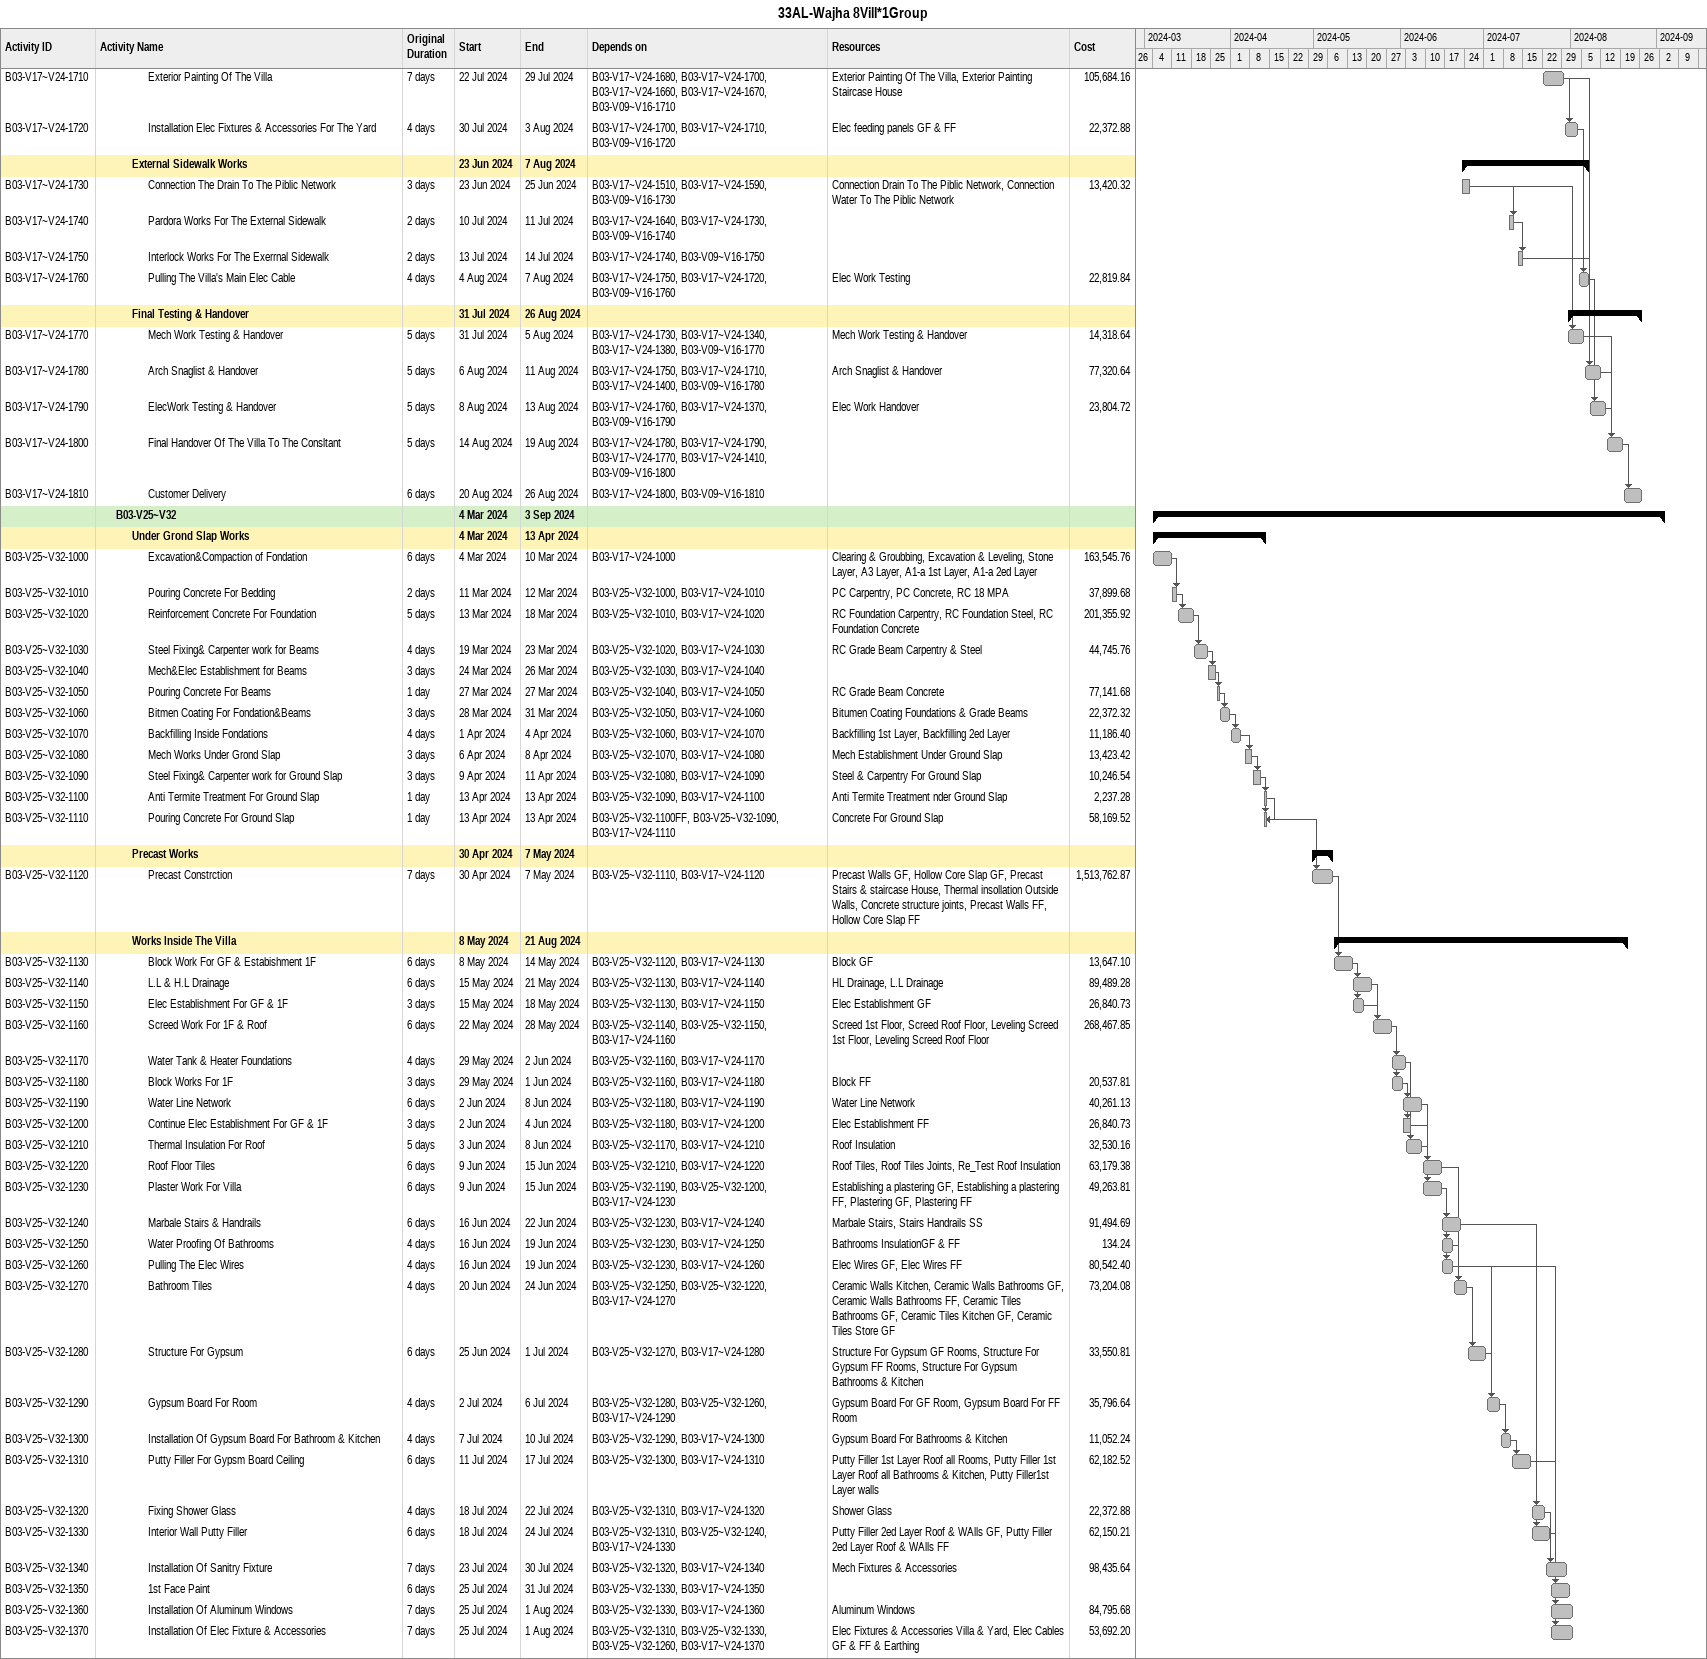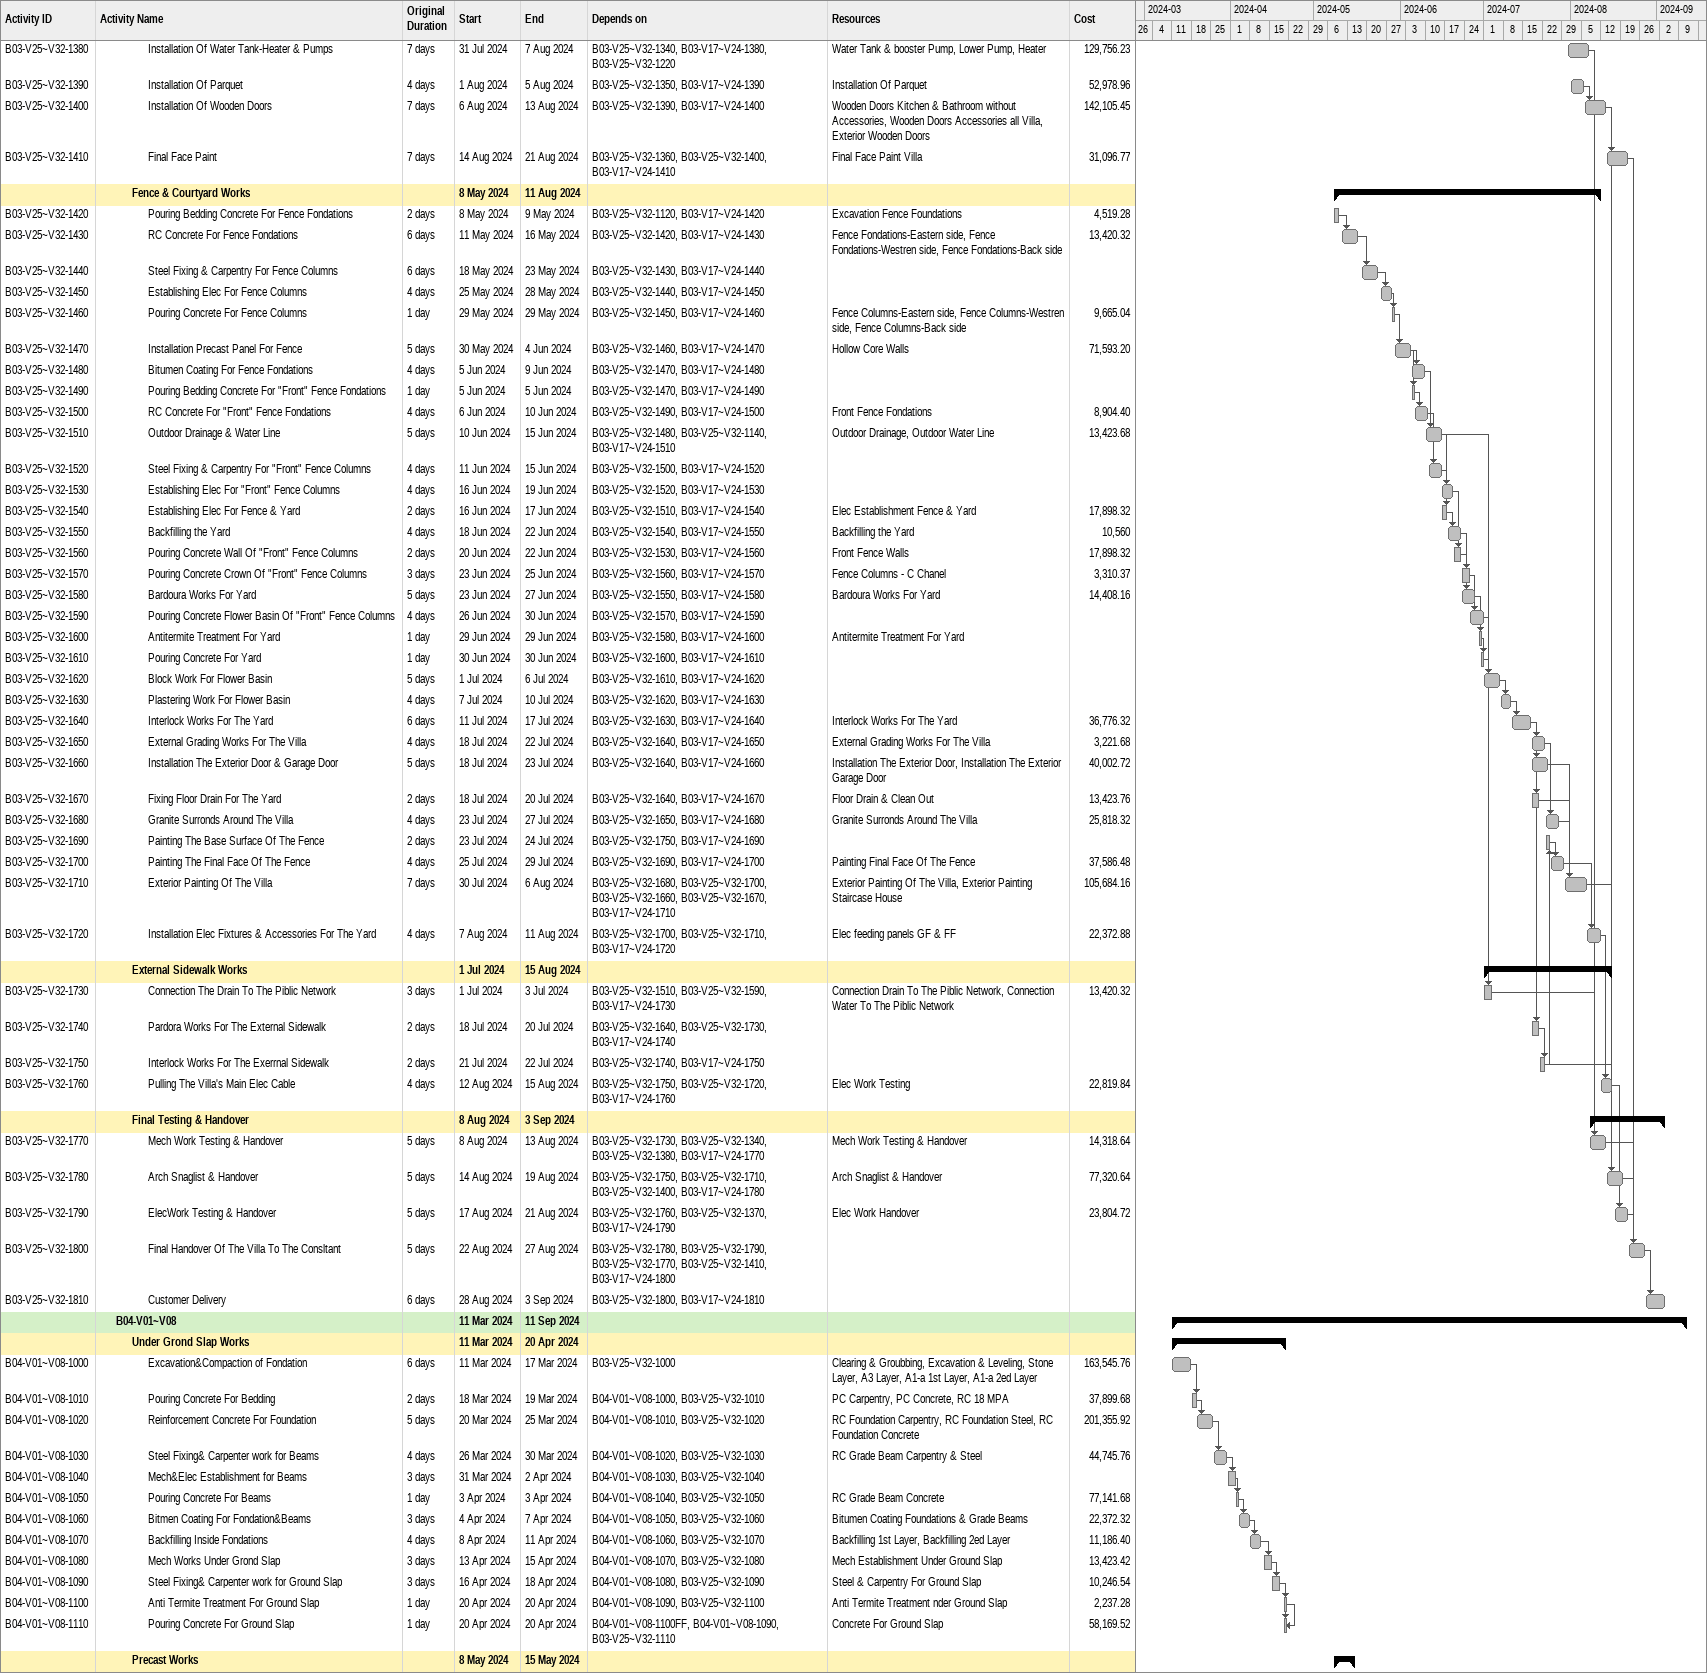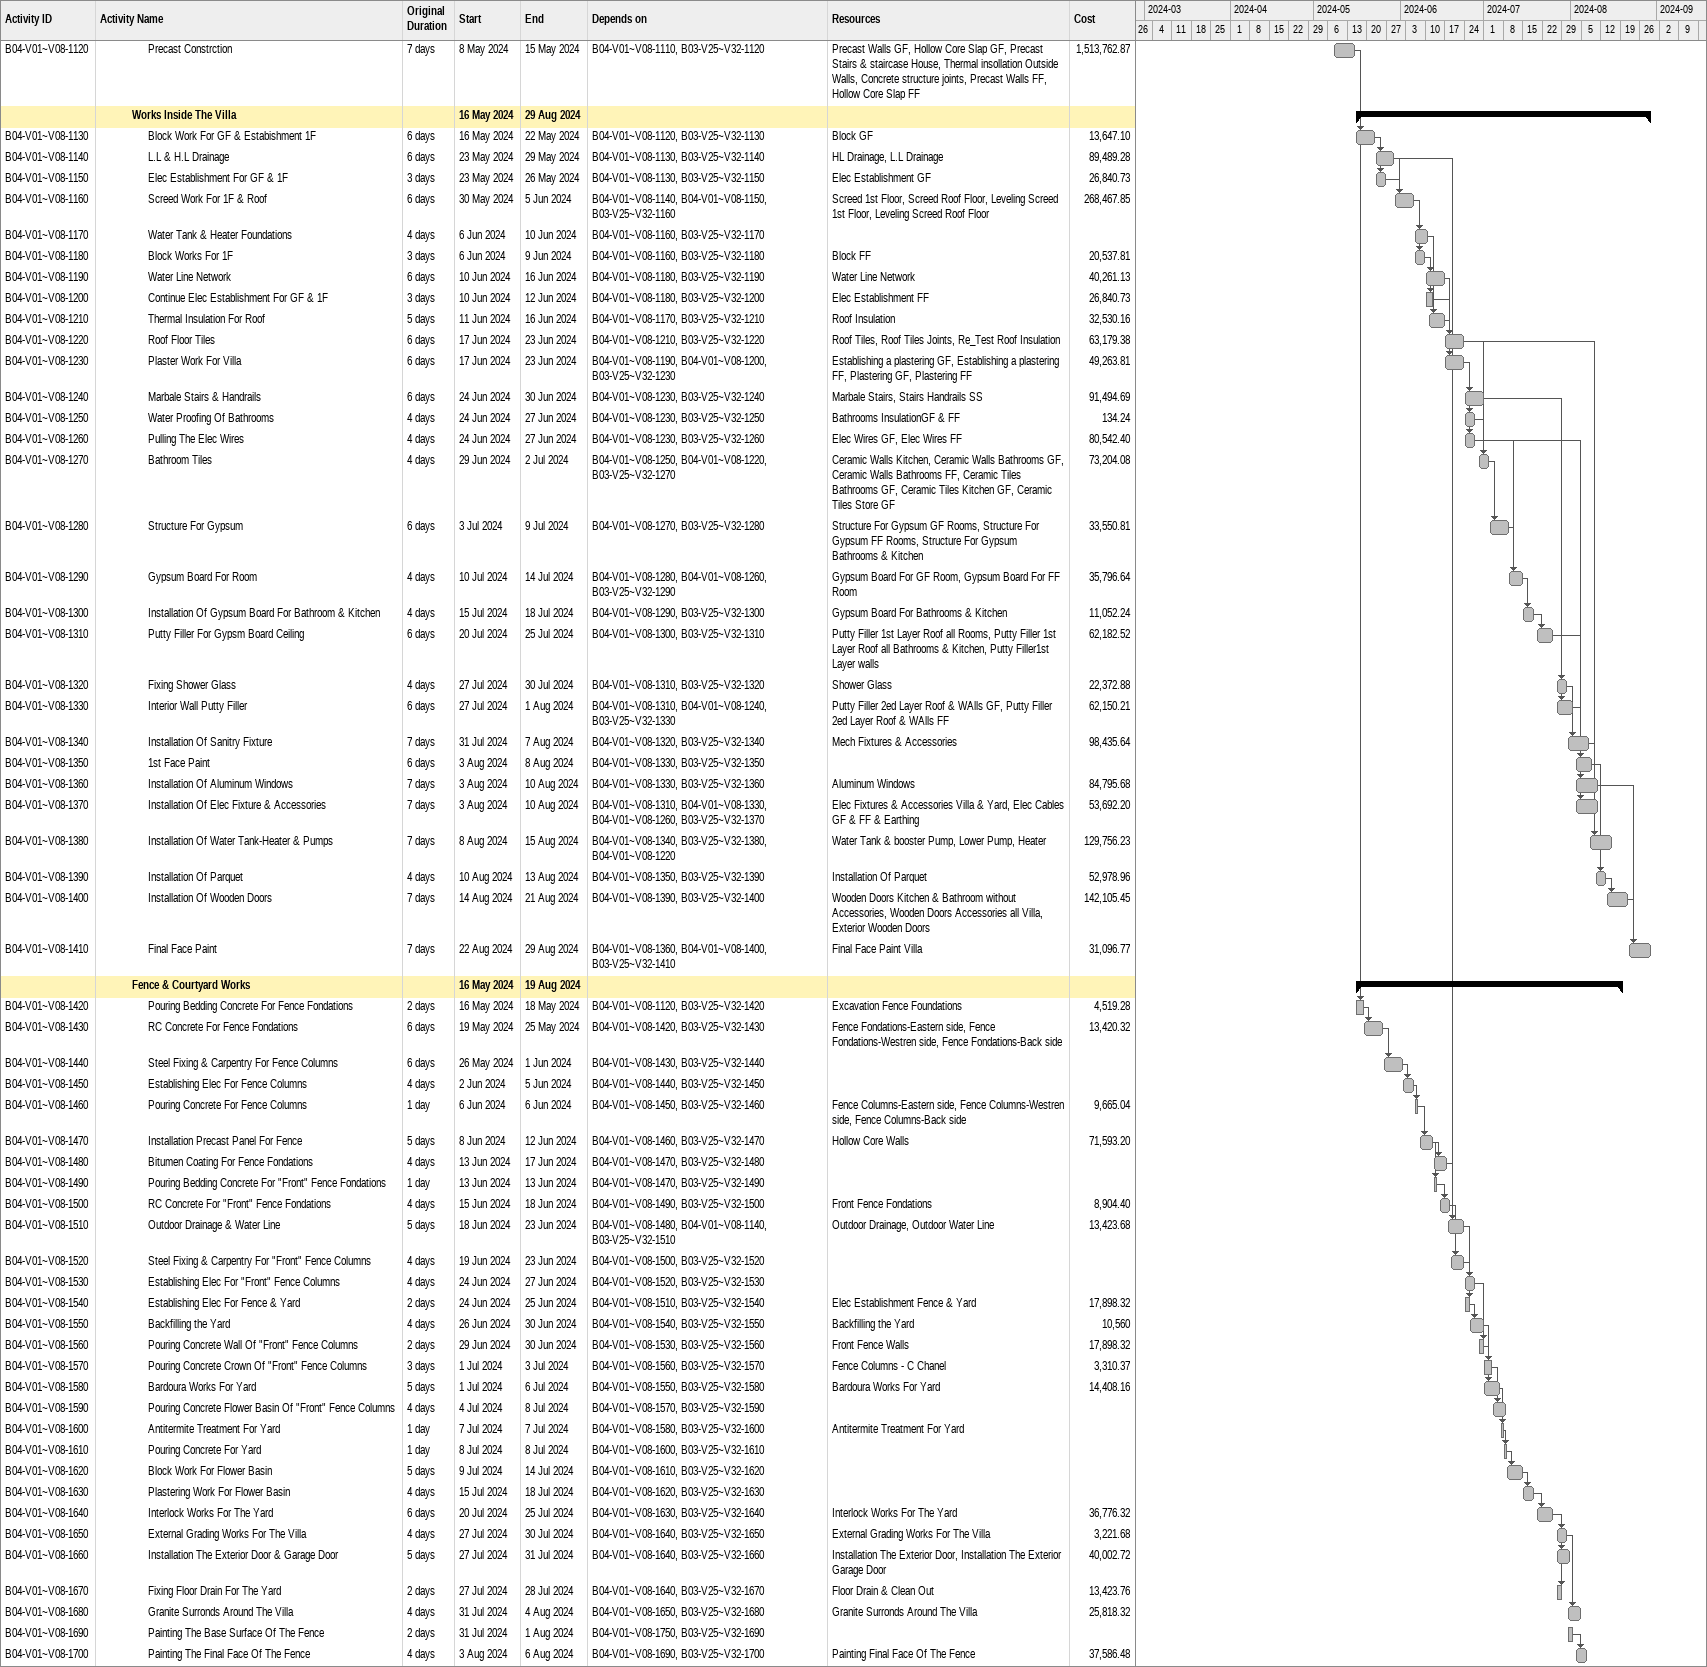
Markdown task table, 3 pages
33AL-Wajha 8Vill*1Group

| ID | Level | Task | Original duration | Start | Finish | Predecessors | Resources | Cost |
|---|---|---|---|---|---|---|---|---|
| B03-V17~V24-1710 | 4 | Exterior Painting Of The Villa | 7d | 2024-07-22 | 2024-07-29 | B03-V17~V24-1680, B03-V17~V24-1700, B03-V17~V24-1660, B03-V17~V24-1670, B03-V09~V16-1710 | Exterior Painting Of The Villa, Exterior Painting Staircase House | 105684.16 |
| B03-V17~V24-1720 | 4 | Installation Elec Fixtures & Accessories For The Yard | 4d | 2024-07-30 | 2024-08-03 | B03-V17~V24-1700, B03-V17~V24-1710, B03-V09~V16-1720 | Elec feeding panels GF & FF | 22372.88 |
|  | 3 | **External Sidewalk Works** |  | 2024-06-23 | 2024-08-07 |  |  |  |
| B03-V17~V24-1730 | 4 | Connection The Drain To The Piblic Network | 3d | 2024-06-23 | 2024-06-25 | B03-V17~V24-1510, B03-V17~V24-1590, B03-V09~V16-1730 | Connection Drain To The Piblic Network, Connection Water To The Piblic Network | 13420.32 |
| B03-V17~V24-1740 | 4 | Pardora Works For The External Sidewalk | 2d | 2024-07-10 | 2024-07-11 | B03-V17~V24-1640, B03-V17~V24-1730, B03-V09~V16-1740 |  |  |
| B03-V17~V24-1750 | 4 | Interlock Works For The Exerrnal Sidewalk | 2d | 2024-07-13 | 2024-07-14 | B03-V17~V24-1740, B03-V09~V16-1750 |  |  |
| B03-V17~V24-1760 | 4 | Pulling The Villa's Main Elec Cable | 4d | 2024-08-04 | 2024-08-07 | B03-V17~V24-1750, B03-V17~V24-1720, B03-V09~V16-1760 | Elec Work Testing | 22819.84 |
|  | 3 | **Final Testing & Handover** |  | 2024-07-31 | 2024-08-26 |  |  |  |
| B03-V17~V24-1770 | 4 | Mech Work Testing & Handover | 5d | 2024-07-31 | 2024-08-05 | B03-V17~V24-1730, B03-V17~V24-1340, B03-V17~V24-1380, B03-V09~V16-1770 | Mech Work Testing & Handover | 14318.64 |
| B03-V17~V24-1780 | 4 | Arch Snaglist & Handover | 5d | 2024-08-06 | 2024-08-11 | B03-V17~V24-1750, B03-V17~V24-1710, B03-V17~V24-1400, B03-V09~V16-1780 | Arch Snaglist & Handover | 77320.64 |
| B03-V17~V24-1790 | 4 | ElecWork Testing & Handover | 5d | 2024-08-08 | 2024-08-13 | B03-V17~V24-1760, B03-V17~V24-1370, B03-V09~V16-1790 | Elec Work Handover | 23804.72 |
| B03-V17~V24-1800 | 4 | Final Handover Of The Villa To The Consltant | 5d | 2024-08-14 | 2024-08-19 | B03-V17~V24-1780, B03-V17~V24-1790, B03-V17~V24-1770, B03-V17~V24-1410, B03-V09~V16-1800 |  |  |
| B03-V17~V24-1810 | 4 | Customer Delivery | 6d | 2024-08-20 | 2024-08-26 | B03-V17~V24-1800, B03-V09~V16-1810 |  |  |
|  | 2 | **B03-V25~V32** |  | 2024-03-04 | 2024-09-03 |  |  |  |
|  | 3 | **Under Grond Slap Works** |  | 2024-03-04 | 2024-04-13 |  |  |  |
| B03-V25~V32-1000 | 4 | Excavation&Compaction of Fondation | 6d | 2024-03-04 | 2024-03-10 | B03-V17~V24-1000 | Clearing & Groubbing, Excavation & Leveling, Stone Layer, A3 Layer, A1-a 1st Layer, A1-a 2ed Layer | 163545.76 |
| B03-V25~V32-1010 | 4 | Pouring Concrete For Bedding | 2d | 2024-03-11 | 2024-03-12 | B03-V25~V32-1000, B03-V17~V24-1010 | PC Carpentry, PC Concrete, RC 18 MPA | 37899.68 |
| B03-V25~V32-1020 | 4 | Reinforcement Concrete For Foundation | 5d | 2024-03-13 | 2024-03-18 | B03-V25~V32-1010, B03-V17~V24-1020 | RC Foundation Carpentry, RC Foundation Steel, RC Foundation Concrete | 201355.92 |
| B03-V25~V32-1030 | 4 | Steel Fixing& Carpenter work for Beams | 4d | 2024-03-19 | 2024-03-23 | B03-V25~V32-1020, B03-V17~V24-1030 | RC Grade Beam Carpentry & Steel | 44745.76 |
| B03-V25~V32-1040 | 4 | Mech&Elec Establishment for Beams | 3d | 2024-03-24 | 2024-03-26 | B03-V25~V32-1030, B03-V17~V24-1040 |  |  |
| B03-V25~V32-1050 | 4 | Pouring Concrete For Beams | 1d | 2024-03-27 | 2024-03-27 | B03-V25~V32-1040, B03-V17~V24-1050 | RC Grade Beam Concrete | 77141.68 |
| B03-V25~V32-1060 | 4 | Bitmen Coating For Fondation&Beams | 3d | 2024-03-28 | 2024-03-31 | B03-V25~V32-1050, B03-V17~V24-1060 | Bitumen Coating Foundations & Grade Beams | 22372.32 |
| B03-V25~V32-1070 | 4 | Backfilling Inside Fondations | 4d | 2024-04-01 | 2024-04-04 | B03-V25~V32-1060, B03-V17~V24-1070 | Backfilling 1st Layer, Backfilling 2ed Layer | 11186.40 |
| B03-V25~V32-1080 | 4 | Mech Works Under Grond Slap | 3d | 2024-04-06 | 2024-04-08 | B03-V25~V32-1070, B03-V17~V24-1080 | Mech Establishment Under Ground Slap | 13423.42 |
| B03-V25~V32-1090 | 4 | Steel Fixing& Carpenter work for Ground Slap | 3d | 2024-04-09 | 2024-04-11 | B03-V25~V32-1080, B03-V17~V24-1090 | Steel & Carpentry For Ground Slap | 10246.54 |
| B03-V25~V32-1100 | 4 | Anti Termite Treatment For Ground Slap | 1d | 2024-04-13 | 2024-04-13 | B03-V25~V32-1090, B03-V17~V24-1100 | Anti Termite Treatment nder Ground Slap | 2237.28 |
| B03-V25~V32-1110 | 4 | Pouring Concrete For Ground Slap | 1d | 2024-04-13 | 2024-04-13 | B03-V25~V32-1100FF, B03-V25~V32-1090, B03-V17~V24-1110 | Concrete For Ground Slap | 58169.52 |
|  | 3 | **Precast Works** |  | 2024-04-30 | 2024-05-07 |  |  |  |
| B03-V25~V32-1120 | 4 | Precast Constrction | 7d | 2024-04-30 | 2024-05-07 | B03-V25~V32-1110, B03-V17~V24-1120 | Precast Walls GF, Hollow Core Slap GF, Precast Stairs & staircase House, Thermal insollation Outside Walls, Concrete structure joints, Precast Walls FF, Hollow Core Slap FF | 1513762.87 |
|  | 3 | **Works Inside The Villa** |  | 2024-05-08 | 2024-08-21 |  |  |  |
| B03-V25~V32-1130 | 4 | Block Work For GF & Estabishment 1F | 6d | 2024-05-08 | 2024-05-14 | B03-V25~V32-1120, B03-V17~V24-1130 | Block GF | 13647.10 |
| B03-V25~V32-1140 | 4 | L.L & H.L Drainage | 6d | 2024-05-15 | 2024-05-21 | B03-V25~V32-1130, B03-V17~V24-1140 | HL Drainage, L.L Drainage | 89489.28 |
| B03-V25~V32-1150 | 4 | Elec Establishment For GF & 1F | 3d | 2024-05-15 | 2024-05-18 | B03-V25~V32-1130, B03-V17~V24-1150 | Elec Establishment GF | 26840.73 |
| B03-V25~V32-1160 | 4 | Screed Work For 1F & Roof | 6d | 2024-05-22 | 2024-05-28 | B03-V25~V32-1140, B03-V25~V32-1150, B03-V17~V24-1160 | Screed 1st Floor, Screed Roof Floor, Leveling Screed 1st Floor, Leveling Screed Roof Floor | 268467.85 |
| B03-V25~V32-1170 | 4 | Water Tank & Heater Foundations | 4d | 2024-05-29 | 2024-06-02 | B03-V25~V32-1160, B03-V17~V24-1170 |  |  |
| B03-V25~V32-1180 | 4 | Block Works For 1F | 3d | 2024-05-29 | 2024-06-01 | B03-V25~V32-1160, B03-V17~V24-1180 | Block FF | 20537.81 |
| B03-V25~V32-1190 | 4 | Water Line Network | 6d | 2024-06-02 | 2024-06-08 | B03-V25~V32-1180, B03-V17~V24-1190 | Water Line Network | 40261.13 |
| B03-V25~V32-1200 | 4 | Continue Elec Establishment For GF & 1F | 3d | 2024-06-02 | 2024-06-04 | B03-V25~V32-1180, B03-V17~V24-1200 | Elec Establishment FF | 26840.73 |
| B03-V25~V32-1210 | 4 | Thermal Insulation For Roof | 5d | 2024-06-03 | 2024-06-08 | B03-V25~V32-1170, B03-V17~V24-1210 | Roof Insulation | 32530.16 |
| B03-V25~V32-1220 | 4 | Roof Floor Tiles | 6d | 2024-06-09 | 2024-06-15 | B03-V25~V32-1210, B03-V17~V24-1220 | Roof Tiles, Roof Tiles Joints, Re_Test Roof Insulation | 63179.38 |
| B03-V25~V32-1230 | 4 | Plaster Work For Villa | 6d | 2024-06-09 | 2024-06-15 | B03-V25~V32-1190, B03-V25~V32-1200, B03-V17~V24-1230 | Establishing a plastering GF, Establishing a plastering FF, Plastering GF, Plastering FF | 49263.81 |
| B03-V25~V32-1240 | 4 | Marbale Stairs & Handrails | 6d | 2024-06-16 | 2024-06-22 | B03-V25~V32-1230, B03-V17~V24-1240 | Marbale Stairs, Stairs Handrails SS | 91494.69 |
| B03-V25~V32-1250 | 4 | Water Proofing Of Bathrooms | 4d | 2024-06-16 | 2024-06-19 | B03-V25~V32-1230, B03-V17~V24-1250 | Bathrooms InsulationGF & FF | 134.24 |
| B03-V25~V32-1260 | 4 | Pulling The Elec Wires | 4d | 2024-06-16 | 2024-06-19 | B03-V25~V32-1230, B03-V17~V24-1260 | Elec Wires GF, Elec Wires FF | 80542.40 |
| B03-V25~V32-1270 | 4 | Bathroom Tiles | 4d | 2024-06-20 | 2024-06-24 | B03-V25~V32-1250, B03-V25~V32-1220, B03-V17~V24-1270 | Ceramic Walls Kitchen, Ceramic Walls Bathrooms GF, Ceramic Walls Bathrooms FF, Ceramic Tiles Bathrooms GF, Ceramic Tiles Kitchen GF, Ceramic Tiles Store GF | 73204.08 |
| B03-V25~V32-1280 | 4 | Structure For Gypsum | 6d | 2024-06-25 | 2024-07-01 | B03-V25~V32-1270, B03-V17~V24-1280 | Structure For Gypsum GF Rooms, Structure For Gypsum FF Rooms, Structure For Gypsum Bathrooms & Kitchen | 33550.81 |
| B03-V25~V32-1290 | 4 | Gypsum Board For Room | 4d | 2024-07-02 | 2024-07-06 | B03-V25~V32-1280, B03-V25~V32-1260, B03-V17~V24-1290 | Gypsum Board For GF Room, Gypsum Board For FF Room | 35796.64 |
| B03-V25~V32-1300 | 4 | Installation Of Gypsum Board For Bathroom & Kitchen | 4d | 2024-07-07 | 2024-07-10 | B03-V25~V32-1290, B03-V17~V24-1300 | Gypsum Board For Bathrooms & Kitchen | 11052.24 |
| B03-V25~V32-1310 | 4 | Putty Filler For Gypsm Board Ceiling | 6d | 2024-07-11 | 2024-07-17 | B03-V25~V32-1300, B03-V17~V24-1310 | Putty Filler 1st Layer Roof all Rooms, Putty Filler 1st Layer Roof all Bathrooms & Kitchen, Putty Filler1st Layer walls | 62182.52 |
| B03-V25~V32-1320 | 4 | Fixing Shower Glass | 4d | 2024-07-18 | 2024-07-22 | B03-V25~V32-1310, B03-V17~V24-1320 | Shower Glass | 22372.88 |
| B03-V25~V32-1330 | 4 | Interior Wall Putty Filler | 6d | 2024-07-18 | 2024-07-24 | B03-V25~V32-1310, B03-V25~V32-1240, B03-V17~V24-1330 | Putty Filler 2ed Layer Roof & WAlls GF, Putty Filler 2ed Layer Roof & WAlls FF | 62150.21 |
| B03-V25~V32-1340 | 4 | Installation Of Sanitry Fixture | 7d | 2024-07-23 | 2024-07-30 | B03-V25~V32-1320, B03-V17~V24-1340 | Mech Fixtures & Accessories | 98435.64 |
| B03-V25~V32-1350 | 4 | 1st Face Paint | 6d | 2024-07-25 | 2024-07-31 | B03-V25~V32-1330, B03-V17~V24-1350 |  |  |
| B03-V25~V32-1360 | 4 | Installation Of Aluminum Windows | 7d | 2024-07-25 | 2024-08-01 | B03-V25~V32-1330, B03-V17~V24-1360 | Aluminum Windows | 84795.68 |
| B03-V25~V32-1370 | 4 | Installation Of Elec Fixture & Accessories | 7d | 2024-07-25 | 2024-08-01 | B03-V25~V32-1310, B03-V25~V32-1330, B03-V25~V32-1260, B03-V17~V24-1370 | Elec Fixtures & Accessories Villa & Yard, Elec Cables GF & FF & Earthing | 53692.20 |
| B03-V25~V32-1380 | 4 | Installation Of Water Tank-Heater & Pumps | 7d | 2024-07-31 | 2024-08-07 | B03-V25~V32-1340, B03-V17~V24-1380, B03-V25~V32-1220 | Water Tank & booster Pump, Lower Pump, Heater | 129756.23 |
| B03-V25~V32-1390 | 4 | Installation Of Parquet | 4d | 2024-08-01 | 2024-08-05 | B03-V25~V32-1350, B03-V17~V24-1390 | Installation Of Parquet | 52978.96 |
| B03-V25~V32-1400 | 4 | Installation Of Wooden Doors | 7d | 2024-08-06 | 2024-08-13 | B03-V25~V32-1390, B03-V17~V24-1400 | Wooden Doors Kitchen & Bathroom without Accessories, Wooden Doors Accessories all Villa, Exterior Wooden Doors | 142105.45 |
| B03-V25~V32-1410 | 4 | Final Face Paint | 7d | 2024-08-14 | 2024-08-21 | B03-V25~V32-1360, B03-V25~V32-1400, B03-V17~V24-1410 | Final Face Paint Villa | 31096.77 |
|  | 3 | **Fence & Courtyard Works** |  | 2024-05-08 | 2024-08-11 |  |  |  |
| B03-V25~V32-1420 | 4 | Pouring Bedding Concrete For Fence Fondations | 2d | 2024-05-08 | 2024-05-09 | B03-V25~V32-1120, B03-V17~V24-1420 | Excavation Fence Foundations | 4519.28 |
| B03-V25~V32-1430 | 4 | RC Concrete For Fence Fondations | 6d | 2024-05-11 | 2024-05-16 | B03-V25~V32-1420, B03-V17~V24-1430 | Fence Fondations-Eastern side, Fence Fondations-Westren side, Fence Fondations-Back side | 13420.32 |
| B03-V25~V32-1440 | 4 | Steel Fixing & Carpentry For Fence Columns | 6d | 2024-05-18 | 2024-05-23 | B03-V25~V32-1430, B03-V17~V24-1440 |  |  |
| B03-V25~V32-1450 | 4 | Establishing Elec For Fence Columns | 4d | 2024-05-25 | 2024-05-28 | B03-V25~V32-1440, B03-V17~V24-1450 |  |  |
| B03-V25~V32-1460 | 4 | Pouring Concrete For Fence Columns | 1d | 2024-05-29 | 2024-05-29 | B03-V25~V32-1450, B03-V17~V24-1460 | Fence Columns-Eastern side, Fence Columns-Westren side, Fence Columns-Back side | 9665.04 |
| B03-V25~V32-1470 | 4 | Installation Precast Panel For Fence | 5d | 2024-05-30 | 2024-06-04 | B03-V25~V32-1460, B03-V17~V24-1470 | Hollow Core Walls | 71593.20 |
| B03-V25~V32-1480 | 4 | Bitumen Coating For Fence Fondations | 4d | 2024-06-05 | 2024-06-09 | B03-V25~V32-1470, B03-V17~V24-1480 |  |  |
| B03-V25~V32-1490 | 4 | Pouring Bedding Concrete For "Front" Fence Fondations | 1d | 2024-06-05 | 2024-06-05 | B03-V25~V32-1470, B03-V17~V24-1490 |  |  |
| B03-V25~V32-1500 | 4 | RC Concrete For "Front" Fence Fondations | 4d | 2024-06-06 | 2024-06-10 | B03-V25~V32-1490, B03-V17~V24-1500 | Front Fence Fondations | 8904.40 |
| B03-V25~V32-1510 | 4 | Outdoor Drainage & Water Line | 5d | 2024-06-10 | 2024-06-15 | B03-V25~V32-1480, B03-V25~V32-1140, B03-V17~V24-1510 | Outdoor Drainage, Outdoor Water Line | 13423.68 |
| B03-V25~V32-1520 | 4 | Steel Fixing & Carpentry For "Front" Fence Columns | 4d | 2024-06-11 | 2024-06-15 | B03-V25~V32-1500, B03-V17~V24-1520 |  |  |
| B03-V25~V32-1530 | 4 | Establishing Elec For "Front" Fence Columns | 4d | 2024-06-16 | 2024-06-19 | B03-V25~V32-1520, B03-V17~V24-1530 |  |  |
| B03-V25~V32-1540 | 4 | Establishing Elec For Fence & Yard | 2d | 2024-06-16 | 2024-06-17 | B03-V25~V32-1510, B03-V17~V24-1540 | Elec Establishment Fence & Yard | 17898.32 |
| B03-V25~V32-1550 | 4 | Backfilling the Yard | 4d | 2024-06-18 | 2024-06-22 | B03-V25~V32-1540, B03-V17~V24-1550 | Backfilling the Yard | 10560 |
| B03-V25~V32-1560 | 4 | Pouring Concrete Wall Of "Front" Fence Columns | 2d | 2024-06-20 | 2024-06-22 | B03-V25~V32-1530, B03-V17~V24-1560 | Front Fence Walls | 17898.32 |
| B03-V25~V32-1570 | 4 | Pouring Concrete Crown Of "Front" Fence Columns | 3d | 2024-06-23 | 2024-06-25 | B03-V25~V32-1560, B03-V17~V24-1570 | Fence Columns - C Chanel | 3310.37 |
| B03-V25~V32-1580 | 4 | Bardoura Works For Yard | 5d | 2024-06-23 | 2024-06-27 | B03-V25~V32-1550, B03-V17~V24-1580 | Bardoura Works For Yard | 14408.16 |
| B03-V25~V32-1590 | 4 | Pouring Concrete Flower Basin Of "Front" Fence Columns | 4d | 2024-06-26 | 2024-06-30 | B03-V25~V32-1570, B03-V17~V24-1590 |  |  |
| B03-V25~V32-1600 | 4 | Antitermite Treatment For Yard | 1d | 2024-06-29 | 2024-06-29 | B03-V25~V32-1580, B03-V17~V24-1600 | Antitermite Treatment For Yard |  |
| B03-V25~V32-1610 | 4 | Pouring Concrete For Yard | 1d | 2024-06-30 | 2024-06-30 | B03-V25~V32-1600, B03-V17~V24-1610 |  |  |
| B03-V25~V32-1620 | 4 | Block Work For Flower Basin | 5d | 2024-07-01 | 2024-07-06 | B03-V25~V32-1610, B03-V17~V24-1620 |  |  |
| B03-V25~V32-1630 | 4 | Plastering Work For Flower Basin | 4d | 2024-07-07 | 2024-07-10 | B03-V25~V32-1620, B03-V17~V24-1630 |  |  |
| B03-V25~V32-1640 | 4 | Interlock Works For The Yard | 6d | 2024-07-11 | 2024-07-17 | B03-V25~V32-1630, B03-V17~V24-1640 | Interlock Works For The Yard | 36776.32 |
| B03-V25~V32-1650 | 4 | External Grading Works For The Villa | 4d | 2024-07-18 | 2024-07-22 | B03-V25~V32-1640, B03-V17~V24-1650 | External Grading Works For The Villa | 3221.68 |
| B03-V25~V32-1660 | 4 | Installation The Exterior Door & Garage Door | 5d | 2024-07-18 | 2024-07-23 | B03-V25~V32-1640, B03-V17~V24-1660 | Installation The Exterior Door, Installation The Exterior Garage Door | 40002.72 |
| B03-V25~V32-1670 | 4 | Fixing Floor Drain For The Yard | 2d | 2024-07-18 | 2024-07-20 | B03-V25~V32-1640, B03-V17~V24-1670 | Floor Drain & Clean Out | 13423.76 |
| B03-V25~V32-1680 | 4 | Granite Surronds Around The Villa | 4d | 2024-07-23 | 2024-07-27 | B03-V25~V32-1650, B03-V17~V24-1680 | Granite Surronds Around The Villa | 25818.32 |
| B03-V25~V32-1690 | 4 | Painting The Base Surface Of The Fence | 2d | 2024-07-23 | 2024-07-24 | B03-V25~V32-1750, B03-V17~V24-1690 |  |  |
| B03-V25~V32-1700 | 4 | Painting The Final Face Of The Fence | 4d | 2024-07-25 | 2024-07-29 | B03-V25~V32-1690, B03-V17~V24-1700 | Painting Final Face Of The Fence | 37586.48 |
| B03-V25~V32-1710 | 4 | Exterior Painting Of The Villa | 7d | 2024-07-30 | 2024-08-06 | B03-V25~V32-1680, B03-V25~V32-1700, B03-V25~V32-1660, B03-V25~V32-1670, B03-V17~V24-1710 | Exterior Painting Of The Villa, Exterior Painting Staircase House | 105684.16 |
| B03-V25~V32-1720 | 4 | Installation Elec Fixtures & Accessories For The Yard | 4d | 2024-08-07 | 2024-08-11 | B03-V25~V32-1700, B03-V25~V32-1710, B03-V17~V24-1720 | Elec feeding panels GF & FF | 22372.88 |
|  | 3 | **External Sidewalk Works** |  | 2024-07-01 | 2024-08-15 |  |  |  |
| B03-V25~V32-1730 | 4 | Connection The Drain To The Piblic Network | 3d | 2024-07-01 | 2024-07-03 | B03-V25~V32-1510, B03-V25~V32-1590, B03-V17~V24-1730 | Connection Drain To The Piblic Network, Connection Water To The Piblic Network | 13420.32 |
| B03-V25~V32-1740 | 4 | Pardora Works For The External Sidewalk | 2d | 2024-07-18 | 2024-07-20 | B03-V25~V32-1640, B03-V25~V32-1730, B03-V17~V24-1740 |  |  |
| B03-V25~V32-1750 | 4 | Interlock Works For The Exerrnal Sidewalk | 2d | 2024-07-21 | 2024-07-22 | B03-V25~V32-1740, B03-V17~V24-1750 |  |  |
| B03-V25~V32-1760 | 4 | Pulling The Villa's Main Elec Cable | 4d | 2024-08-12 | 2024-08-15 | B03-V25~V32-1750, B03-V25~V32-1720, B03-V17~V24-1760 | Elec Work Testing | 22819.84 |
|  | 3 | **Final Testing & Handover** |  | 2024-08-08 | 2024-09-03 |  |  |  |
| B03-V25~V32-1770 | 4 | Mech Work Testing & Handover | 5d | 2024-08-08 | 2024-08-13 | B03-V25~V32-1730, B03-V25~V32-1340, B03-V25~V32-1380, B03-V17~V24-1770 | Mech Work Testing & Handover | 14318.64 |
| B03-V25~V32-1780 | 4 | Arch Snaglist & Handover | 5d | 2024-08-14 | 2024-08-19 | B03-V25~V32-1750, B03-V25~V32-1710, B03-V25~V32-1400, B03-V17~V24-1780 | Arch Snaglist & Handover | 77320.64 |
| B03-V25~V32-1790 | 4 | ElecWork Testing & Handover | 5d | 2024-08-17 | 2024-08-21 | B03-V25~V32-1760, B03-V25~V32-1370, B03-V17~V24-1790 | Elec Work Handover | 23804.72 |
| B03-V25~V32-1800 | 4 | Final Handover Of The Villa To The Consltant | 5d | 2024-08-22 | 2024-08-27 | B03-V25~V32-1780, B03-V25~V32-1790, B03-V25~V32-1770, B03-V25~V32-1410, B03-V17~V24-1800 |  |  |
| B03-V25~V32-1810 | 4 | Customer Delivery | 6d | 2024-08-28 | 2024-09-03 | B03-V25~V32-1800, B03-V17~V24-1810 |  |  |
|  | 2 | **B04-V01~V08** |  | 2024-03-11 | 2024-09-11 |  |  |  |
|  | 3 | **Under Grond Slap Works** |  | 2024-03-11 | 2024-04-20 |  |  |  |
| B04-V01~V08-1000 | 4 | Excavation&Compaction of Fondation | 6d | 2024-03-11 | 2024-03-17 | B03-V25~V32-1000 | Clearing & Groubbing, Excavation & Leveling, Stone Layer, A3 Layer, A1-a 1st Layer, A1-a 2ed Layer | 163545.76 |
| B04-V01~V08-1010 | 4 | Pouring Concrete For Bedding | 2d | 2024-03-18 | 2024-03-19 | B04-V01~V08-1000, B03-V25~V32-1010 | PC Carpentry, PC Concrete, RC 18 MPA | 37899.68 |
| B04-V01~V08-1020 | 4 | Reinforcement Concrete For Foundation | 5d | 2024-03-20 | 2024-03-25 | B04-V01~V08-1010, B03-V25~V32-1020 | RC Foundation Carpentry, RC Foundation Steel, RC Foundation Concrete | 201355.92 |
| B04-V01~V08-1030 | 4 | Steel Fixing& Carpenter work for Beams | 4d | 2024-03-26 | 2024-03-30 | B04-V01~V08-1020, B03-V25~V32-1030 | RC Grade Beam Carpentry & Steel | 44745.76 |
| B04-V01~V08-1040 | 4 | Mech&Elec Establishment for Beams | 3d | 2024-03-31 | 2024-04-02 | B04-V01~V08-1030, B03-V25~V32-1040 |  |  |
| B04-V01~V08-1050 | 4 | Pouring Concrete For Beams | 1d | 2024-04-03 | 2024-04-03 | B04-V01~V08-1040, B03-V25~V32-1050 | RC Grade Beam Concrete | 77141.68 |
| B04-V01~V08-1060 | 4 | Bitmen Coating For Fondation&Beams | 3d | 2024-04-04 | 2024-04-07 | B04-V01~V08-1050, B03-V25~V32-1060 | Bitumen Coating Foundations & Grade Beams | 22372.32 |
| B04-V01~V08-1070 | 4 | Backfilling Inside Fondations | 4d | 2024-04-08 | 2024-04-11 | B04-V01~V08-1060, B03-V25~V32-1070 | Backfilling 1st Layer, Backfilling 2ed Layer | 11186.40 |
| B04-V01~V08-1080 | 4 | Mech Works Under Grond Slap | 3d | 2024-04-13 | 2024-04-15 | B04-V01~V08-1070, B03-V25~V32-1080 | Mech Establishment Under Ground Slap | 13423.42 |
| B04-V01~V08-1090 | 4 | Steel Fixing& Carpenter work for Ground Slap | 3d | 2024-04-16 | 2024-04-18 | B04-V01~V08-1080, B03-V25~V32-1090 | Steel & Carpentry For Ground Slap | 10246.54 |
| B04-V01~V08-1100 | 4 | Anti Termite Treatment For Ground Slap | 1d | 2024-04-20 | 2024-04-20 | B04-V01~V08-1090, B03-V25~V32-1100 | Anti Termite Treatment nder Ground Slap | 2237.28 |
| B04-V01~V08-1110 | 4 | Pouring Concrete For Ground Slap | 1d | 2024-04-20 | 2024-04-20 | B04-V01~V08-1100FF, B04-V01~V08-1090, B03-V25~V32-1110 | Concrete For Ground Slap | 58169.52 |
|  | 3 | **Precast Works** |  | 2024-05-08 | 2024-05-15 |  |  |  |
| B04-V01~V08-1120 | 4 | Precast Constrction | 7d | 2024-05-08 | 2024-05-15 | B04-V01~V08-1110, B03-V25~V32-1120 | Precast Walls GF, Hollow Core Slap GF, Precast Stairs & staircase House, Thermal insollation Outside Walls, Concrete structure joints, Precast Walls FF, Hollow Core Slap FF | 1513762.87 |
|  | 3 | **Works Inside The Villa** |  | 2024-05-16 | 2024-08-29 |  |  |  |
| B04-V01~V08-1130 | 4 | Block Work For GF & Estabishment 1F | 6d | 2024-05-16 | 2024-05-22 | B04-V01~V08-1120, B03-V25~V32-1130 | Block GF | 13647.10 |
| B04-V01~V08-1140 | 4 | L.L & H.L Drainage | 6d | 2024-05-23 | 2024-05-29 | B04-V01~V08-1130, B03-V25~V32-1140 | HL Drainage, L.L Drainage | 89489.28 |
| B04-V01~V08-1150 | 4 | Elec Establishment For GF & 1F | 3d | 2024-05-23 | 2024-05-26 | B04-V01~V08-1130, B03-V25~V32-1150 | Elec Establishment GF | 26840.73 |
| B04-V01~V08-1160 | 4 | Screed Work For 1F & Roof | 6d | 2024-05-30 | 2024-06-05 | B04-V01~V08-1140, B04-V01~V08-1150, B03-V25~V32-1160 | Screed 1st Floor, Screed Roof Floor, Leveling Screed 1st Floor, Leveling Screed Roof Floor | 268467.85 |
| B04-V01~V08-1170 | 4 | Water Tank & Heater Foundations | 4d | 2024-06-06 | 2024-06-10 | B04-V01~V08-1160, B03-V25~V32-1170 |  |  |
| B04-V01~V08-1180 | 4 | Block Works For 1F | 3d | 2024-06-06 | 2024-06-09 | B04-V01~V08-1160, B03-V25~V32-1180 | Block FF | 20537.81 |
| B04-V01~V08-1190 | 4 | Water Line Network | 6d | 2024-06-10 | 2024-06-16 | B04-V01~V08-1180, B03-V25~V32-1190 | Water Line Network | 40261.13 |
| B04-V01~V08-1200 | 4 | Continue Elec Establishment For GF & 1F | 3d | 2024-06-10 | 2024-06-12 | B04-V01~V08-1180, B03-V25~V32-1200 | Elec Establishment FF | 26840.73 |
| B04-V01~V08-1210 | 4 | Thermal Insulation For Roof | 5d | 2024-06-11 | 2024-06-16 | B04-V01~V08-1170, B03-V25~V32-1210 | Roof Insulation | 32530.16 |
| B04-V01~V08-1220 | 4 | Roof Floor Tiles | 6d | 2024-06-17 | 2024-06-23 | B04-V01~V08-1210, B03-V25~V32-1220 | Roof Tiles, Roof Tiles Joints, Re_Test Roof Insulation | 63179.38 |
| B04-V01~V08-1230 | 4 | Plaster Work For Villa | 6d | 2024-06-17 | 2024-06-23 | B04-V01~V08-1190, B04-V01~V08-1200, B03-V25~V32-1230 | Establishing a plastering GF, Establishing a plastering FF, Plastering GF, Plastering FF | 49263.81 |
| B04-V01~V08-1240 | 4 | Marbale Stairs & Handrails | 6d | 2024-06-24 | 2024-06-30 | B04-V01~V08-1230, B03-V25~V32-1240 | Marbale Stairs, Stairs Handrails SS | 91494.69 |
| B04-V01~V08-1250 | 4 | Water Proofing Of Bathrooms | 4d | 2024-06-24 | 2024-06-27 | B04-V01~V08-1230, B03-V25~V32-1250 | Bathrooms InsulationGF & FF | 134.24 |
| B04-V01~V08-1260 | 4 | Pulling The Elec Wires | 4d | 2024-06-24 | 2024-06-27 | B04-V01~V08-1230, B03-V25~V32-1260 | Elec Wires GF, Elec Wires FF | 80542.40 |
| B04-V01~V08-1270 | 4 | Bathroom Tiles | 4d | 2024-06-29 | 2024-07-02 | B04-V01~V08-1250, B04-V01~V08-1220, B03-V25~V32-1270 | Ceramic Walls Kitchen, Ceramic Walls Bathrooms GF, Ceramic Walls Bathrooms FF, Ceramic Tiles Bathrooms GF, Ceramic Tiles Kitchen GF, Ceramic Tiles Store GF | 73204.08 |
| B04-V01~V08-1280 | 4 | Structure For Gypsum | 6d | 2024-07-03 | 2024-07-09 | B04-V01~V08-1270, B03-V25~V32-1280 | Structure For Gypsum GF Rooms, Structure For Gypsum FF Rooms, Structure For Gypsum Bathrooms & Kitchen | 33550.81 |
| B04-V01~V08-1290 | 4 | Gypsum Board For Room | 4d | 2024-07-10 | 2024-07-14 | B04-V01~V08-1280, B04-V01~V08-1260, B03-V25~V32-1290 | Gypsum Board For GF Room, Gypsum Board For FF Room | 35796.64 |
| B04-V01~V08-1300 | 4 | Installation Of Gypsum Board For Bathroom & Kitchen | 4d | 2024-07-15 | 2024-07-18 | B04-V01~V08-1290, B03-V25~V32-1300 | Gypsum Board For Bathrooms & Kitchen | 11052.24 |
| B04-V01~V08-1310 | 4 | Putty Filler For Gypsm Board Ceiling | 6d | 2024-07-20 | 2024-07-25 | B04-V01~V08-1300, B03-V25~V32-1310 | Putty Filler 1st Layer Roof all Rooms, Putty Filler 1st Layer Roof all Bathrooms & Kitchen, Putty Filler1st Layer walls | 62182.52 |
| B04-V01~V08-1320 | 4 | Fixing Shower Glass | 4d | 2024-07-27 | 2024-07-30 | B04-V01~V08-1310, B03-V25~V32-1320 | Shower Glass | 22372.88 |
| B04-V01~V08-1330 | 4 | Interior Wall Putty Filler | 6d | 2024-07-27 | 2024-08-01 | B04-V01~V08-1310, B04-V01~V08-1240, B03-V25~V32-1330 | Putty Filler 2ed Layer Roof & WAlls GF, Putty Filler 2ed Layer Roof & WAlls FF | 62150.21 |
| B04-V01~V08-1340 | 4 | Installation Of Sanitry Fixture | 7d | 2024-07-31 | 2024-08-07 | B04-V01~V08-1320, B03-V25~V32-1340 | Mech Fixtures & Accessories | 98435.64 |
| B04-V01~V08-1350 | 4 | 1st Face Paint | 6d | 2024-08-03 | 2024-08-08 | B04-V01~V08-1330, B03-V25~V32-1350 |  |  |
| B04-V01~V08-1360 | 4 | Installation Of Aluminum Windows | 7d | 2024-08-03 | 2024-08-10 | B04-V01~V08-1330, B03-V25~V32-1360 | Aluminum Windows | 84795.68 |
| B04-V01~V08-1370 | 4 | Installation Of Elec Fixture & Accessories | 7d | 2024-08-03 | 2024-08-10 | B04-V01~V08-1310, B04-V01~V08-1330, B04-V01~V08-1260, B03-V25~V32-1370 | Elec Fixtures & Accessories Villa & Yard, Elec Cables GF & FF & Earthing | 53692.20 |
| B04-V01~V08-1380 | 4 | Installation Of Water Tank-Heater & Pumps | 7d | 2024-08-08 | 2024-08-15 | B04-V01~V08-1340, B03-V25~V32-1380, B04-V01~V08-1220 | Water Tank & booster Pump, Lower Pump, Heater | 129756.23 |
| B04-V01~V08-1390 | 4 | Installation Of Parquet | 4d | 2024-08-10 | 2024-08-13 | B04-V01~V08-1350, B03-V25~V32-1390 | Installation Of Parquet | 52978.96 |
| B04-V01~V08-1400 | 4 | Installation Of Wooden Doors | 7d | 2024-08-14 | 2024-08-21 | B04-V01~V08-1390, B03-V25~V32-1400 | Wooden Doors Kitchen & Bathroom without Accessories, Wooden Doors Accessories all Villa, Exterior Wooden Doors | 142105.45 |
| B04-V01~V08-1410 | 4 | Final Face Paint | 7d | 2024-08-22 | 2024-08-29 | B04-V01~V08-1360, B04-V01~V08-1400, B03-V25~V32-1410 | Final Face Paint Villa | 31096.77 |
|  | 3 | **Fence & Courtyard Works** |  | 2024-05-16 | 2024-08-19 |  |  |  |
| B04-V01~V08-1420 | 4 | Pouring Bedding Concrete For Fence Fondations | 2d | 2024-05-16 | 2024-05-18 | B04-V01~V08-1120, B03-V25~V32-1420 | Excavation Fence Foundations | 4519.28 |
| B04-V01~V08-1430 | 4 | RC Concrete For Fence Fondations | 6d | 2024-05-19 | 2024-05-25 | B04-V01~V08-1420, B03-V25~V32-1430 | Fence Fondations-Eastern side, Fence Fondations-Westren side, Fence Fondations-Back side | 13420.32 |
| B04-V01~V08-1440 | 4 | Steel Fixing & Carpentry For Fence Columns | 6d | 2024-05-26 | 2024-06-01 | B04-V01~V08-1430, B03-V25~V32-1440 |  |  |
| B04-V01~V08-1450 | 4 | Establishing Elec For Fence Columns | 4d | 2024-06-02 | 2024-06-05 | B04-V01~V08-1440, B03-V25~V32-1450 |  |  |
| B04-V01~V08-1460 | 4 | Pouring Concrete For Fence Columns | 1d | 2024-06-06 | 2024-06-06 | B04-V01~V08-1450, B03-V25~V32-1460 | Fence Columns-Eastern side, Fence Columns-Westren side, Fence Columns-Back side | 9665.04 |
| B04-V01~V08-1470 | 4 | Installation Precast Panel For Fence | 5d | 2024-06-08 | 2024-06-12 | B04-V01~V08-1460, B03-V25~V32-1470 | Hollow Core Walls | 71593.20 |
| B04-V01~V08-1480 | 4 | Bitumen Coating For Fence Fondations | 4d | 2024-06-13 | 2024-06-17 | B04-V01~V08-1470, B03-V25~V32-1480 |  |  |
| B04-V01~V08-1490 | 4 | Pouring Bedding Concrete For "Front" Fence Fondations | 1d | 2024-06-13 | 2024-06-13 | B04-V01~V08-1470, B03-V25~V32-1490 |  |  |
| B04-V01~V08-1500 | 4 | RC Concrete For "Front" Fence Fondations | 4d | 2024-06-15 | 2024-06-18 | B04-V01~V08-1490, B03-V25~V32-1500 | Front Fence Fondations | 8904.40 |
| B04-V01~V08-1510 | 4 | Outdoor Drainage & Water Line | 5d | 2024-06-18 | 2024-06-23 | B04-V01~V08-1480, B04-V01~V08-1140, B03-V25~V32-1510 | Outdoor Drainage, Outdoor Water Line | 13423.68 |
| B04-V01~V08-1520 | 4 | Steel Fixing & Carpentry For "Front" Fence Columns | 4d | 2024-06-19 | 2024-06-23 | B04-V01~V08-1500, B03-V25~V32-1520 |  |  |
| B04-V01~V08-1530 | 4 | Establishing Elec For "Front" Fence Columns | 4d | 2024-06-24 | 2024-06-27 | B04-V01~V08-1520, B03-V25~V32-1530 |  |  |
| B04-V01~V08-1540 | 4 | Establishing Elec For Fence & Yard | 2d | 2024-06-24 | 2024-06-25 | B04-V01~V08-1510, B03-V25~V32-1540 | Elec Establishment Fence & Yard | 17898.32 |
| B04-V01~V08-1550 | 4 | Backfilling the Yard | 4d | 2024-06-26 | 2024-06-30 | B04-V01~V08-1540, B03-V25~V32-1550 | Backfilling the Yard | 10560 |
| B04-V01~V08-1560 | 4 | Pouring Concrete Wall Of "Front" Fence Columns | 2d | 2024-06-29 | 2024-06-30 | B04-V01~V08-1530, B03-V25~V32-1560 | Front Fence Walls | 17898.32 |
| B04-V01~V08-1570 | 4 | Pouring Concrete Crown Of "Front" Fence Columns | 3d | 2024-07-01 | 2024-07-03 | B04-V01~V08-1560, B03-V25~V32-1570 | Fence Columns - C Chanel | 3310.37 |
| B04-V01~V08-1580 | 4 | Bardoura Works For Yard | 5d | 2024-07-01 | 2024-07-06 | B04-V01~V08-1550, B03-V25~V32-1580 | Bardoura Works For Yard | 14408.16 |
| B04-V01~V08-1590 | 4 | Pouring Concrete Flower Basin Of "Front" Fence Columns | 4d | 2024-07-04 | 2024-07-08 | B04-V01~V08-1570, B03-V25~V32-1590 |  |  |
| B04-V01~V08-1600 | 4 | Antitermite Treatment For Yard | 1d | 2024-07-07 | 2024-07-07 | B04-V01~V08-1580, B03-V25~V32-1600 | Antitermite Treatment For Yard |  |
| B04-V01~V08-1610 | 4 | Pouring Concrete For Yard | 1d | 2024-07-08 | 2024-07-08 | B04-V01~V08-1600, B03-V25~V32-1610 |  |  |
| B04-V01~V08-1620 | 4 | Block Work For Flower Basin | 5d | 2024-07-09 | 2024-07-14 | B04-V01~V08-1610, B03-V25~V32-1620 |  |  |
| B04-V01~V08-1630 | 4 | Plastering Work For Flower Basin | 4d | 2024-07-15 | 2024-07-18 | B04-V01~V08-1620, B03-V25~V32-1630 |  |  |
| B04-V01~V08-1640 | 4 | Interlock Works For The Yard | 6d | 2024-07-20 | 2024-07-25 | B04-V01~V08-1630, B03-V25~V32-1640 | Interlock Works For The Yard | 36776.32 |
| B04-V01~V08-1650 | 4 | External Grading Works For The Villa | 4d | 2024-07-27 | 2024-07-30 | B04-V01~V08-1640, B03-V25~V32-1650 | External Grading Works For The Villa | 3221.68 |
| B04-V01~V08-1660 | 4 | Installation The Exterior Door & Garage Door | 5d | 2024-07-27 | 2024-07-31 | B04-V01~V08-1640, B03-V25~V32-1660 | Installation The Exterior Door, Installation The Exterior Garage Door | 40002.72 |
| B04-V01~V08-1670 | 4 | Fixing Floor Drain For The Yard | 2d | 2024-07-27 | 2024-07-28 | B04-V01~V08-1640, B03-V25~V32-1670 | Floor Drain & Clean Out | 13423.76 |
| B04-V01~V08-1680 | 4 | Granite Surronds Around The Villa | 4d | 2024-07-31 | 2024-08-04 | B04-V01~V08-1650, B03-V25~V32-1680 | Granite Surronds Around The Villa | 25818.32 |
| B04-V01~V08-1690 | 4 | Painting The Base Surface Of The Fence | 2d | 2024-07-31 | 2024-08-01 | B04-V01~V08-1750, B03-V25~V32-1690 |  |  |
| B04-V01~V08-1700 | 4 | Painting The Final Face Of The Fence | 4d | 2024-08-03 | 2024-08-06 | B04-V01~V08-1690, B03-V25~V32-1700 | Painting Final Face Of The Fence | 37586.48 |
